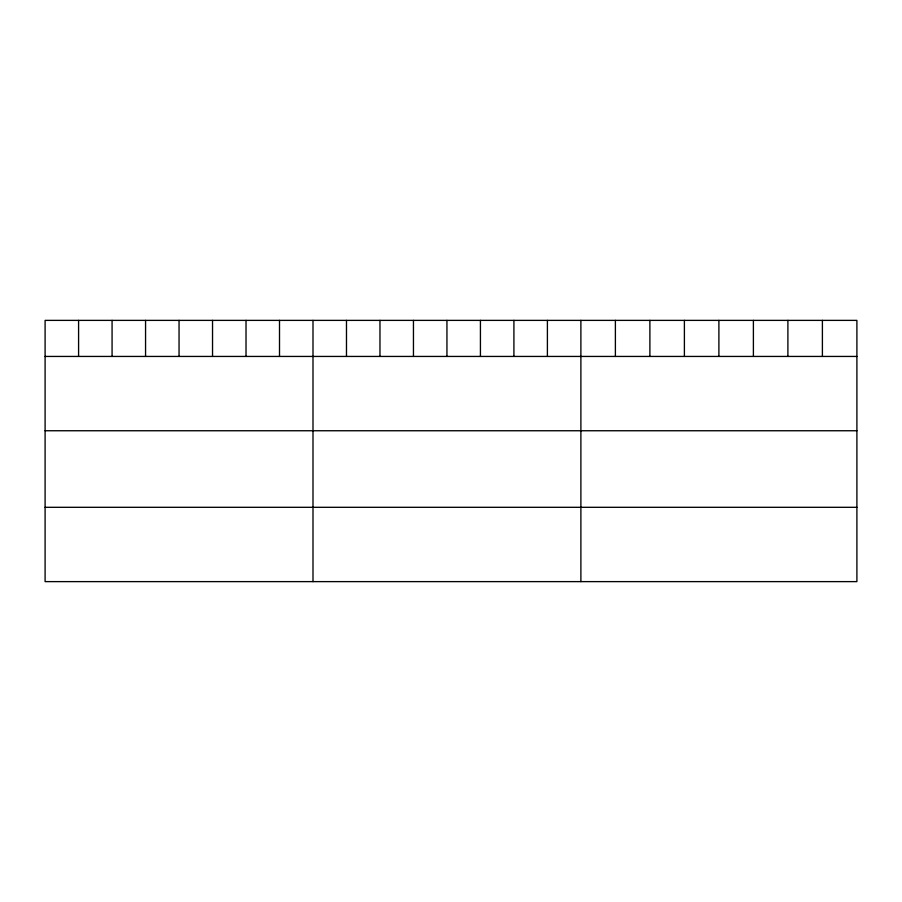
<?xml version="1.0" encoding="UTF-8"?>
<svg xmlns="http://www.w3.org/2000/svg" width="902" height="902" viewBox="0 0 902 902"><rect width="100%" height="100%" fill="white"/><g stroke="black" fill="none" stroke-linecap="round" stroke-linejoin="round"><path stroke-width="1.35" d="M856.9 356.437L856.9 581.621L45.1 581.621L45.1 320.379L856.9 320.379L856.9 356.437L45.1 356.437M45.1 430.75L856.9 430.75M45.1 507.307L856.9 507.307M822.398 320.379L822.398 356.437M787.897 320.379L787.897 356.437M753.395 320.379L753.395 356.437M718.894 320.379L718.894 356.437M684.392 320.379L684.392 356.437M649.891 320.379L649.891 356.437M615.389 320.379L615.389 356.437M580.888 320.379L580.888 581.621M547.401 320.379L547.401 356.437M513.914 320.379L513.914 356.437M480.428 320.379L480.428 356.437M446.941 320.379L446.941 356.437M413.454 320.379L413.454 356.437M379.967 320.379L379.967 356.437M346.481 320.379L346.481 356.437M312.994 320.379L312.994 581.621M279.507 320.379L279.507 356.437M246.02 320.379L246.02 356.437M212.534 320.379L212.534 356.437M179.047 320.379L179.047 356.437M145.56 320.379L145.56 356.437M112.073 320.379L112.073 356.437M78.587 320.379L78.587 356.437"/></g></svg>
